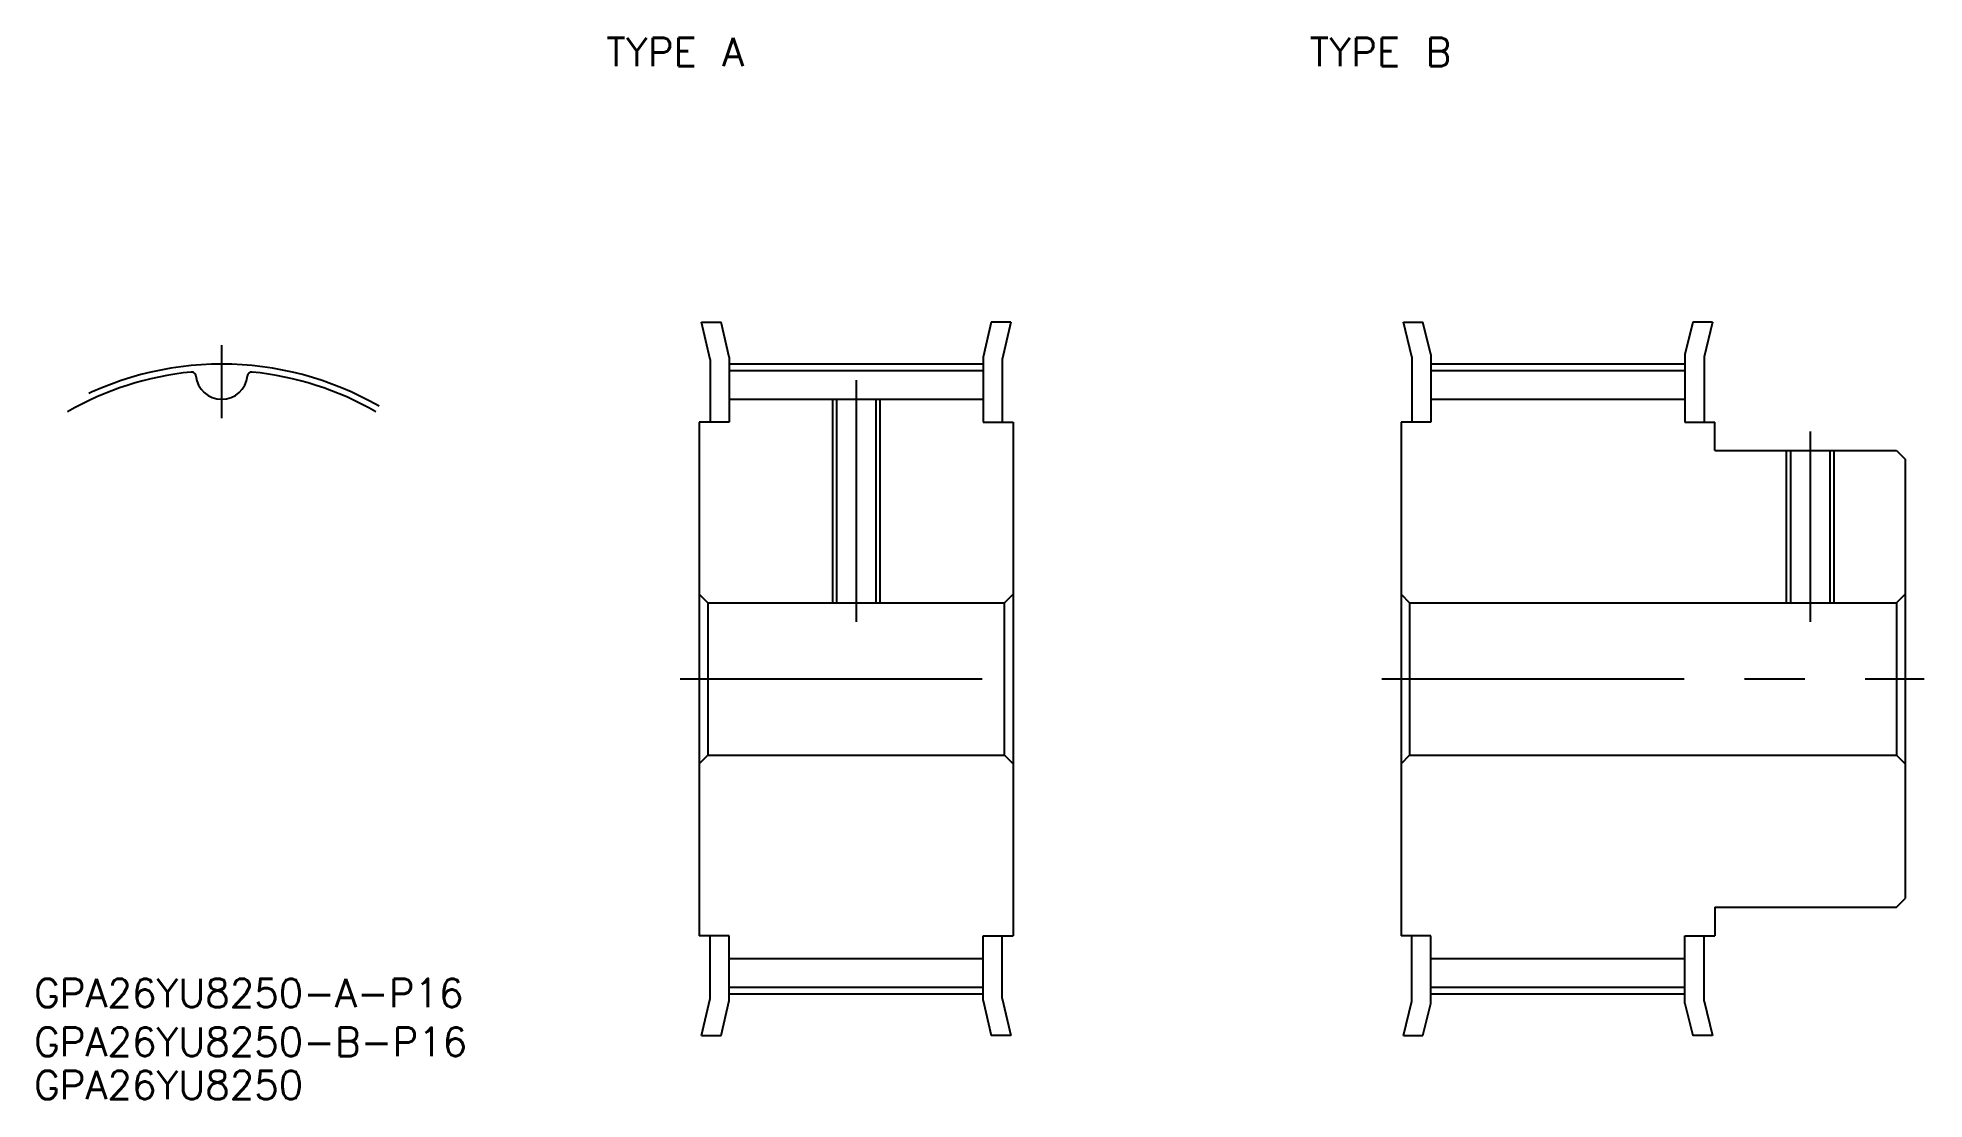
# Model space of a CAD drawing. Extents: x -19 to 179, y -44 to 67.
import ezdxf

# ---------------------------------------------------------------- set-up
doc = ezdxf.new("R2010")
doc.units = 0
doc.linetypes.add('CENTER', pattern=[50.8, 31.75, -6.35, 6.35, -6.35])
doc.layers.get('0').update_dxf_attribs({"linetype": 'CONTINUOUS'})
doc.layers.add('CENTER', color=1, linetype='CENTER')
doc.styles.get("Standard").update_dxf_attribs({"font": 'txt.shx', "height": 3, "bigfont": 'bigfont.shx'})

msp = doc.modelspace()

# ---------------------------------------------------------------- linework, layer by layer
at = {"color": 7, "linetype": 'CONTINUOUS'}
for p, q in [((50.44, 37.5), (52.49, 37.5)), ((51.34, 33.58), (50.44, 37.5)), ((53.34, 33.81), (52.49, 37.5)), ((80.89, 37.5), (80.04, 33.81)), ((82.94, 37.5), (80.89, 37.5)), ((82.94, 37.5), (82.04, 33.58)), ((125.11, 33.87), (124.21, 37.5)), ((124.21, 37.5), (126.27, 37.5)), ((127.11, 34.11), (126.27, 37.5)), ((154.65, 37.5), (153.81, 34.11)), ((156.71, 37.5), (154.65, 37.5)), ((156.71, 37.5), (155.81, 33.87)), ((53.34, 33.81), (53.34, 27)), ((80.04, 33.81), (80.04, 27)), ((125.11, 33.87), (125.11, 27)), ((127.11, 34.11), (127.11, 27)), ((153.81, 34.11), (153.81, 27)), ((155.81, 33.87), (155.81, 27)), ((51.34, 33.58), (51.34, 27)), ((53.34, 32.42), (80.04, 32.42)), ((82.04, 33.58), (82.04, 27)), ((127.11, 32.42), (153.81, 32.42)), ((53.34, 29.4), (80.04, 29.4)), ((64.62, 29.4), (64.62, 8)), ((68.76, 29.4), (68.76, 8)), ((127.11, 29.4), (153.81, 29.4)), ((50.19, 27), (50.19, -27)), ((53.34, 27), (50.19, 27)), ((80.04, 27), (83.19, 27)), ((83.19, 27), (83.19, -27)), ((123.96, 27), (123.96, -27)), ((127.11, 27), (123.96, 27)), ((153.81, 27), (156.96, 27)), ((156.96, 24), (156.96, 27)), ((156.96, 24), (176.05, 24)), ((164.89, 24), (164.89, 8)), ((169.03, 24), (169.03, 8)), ((176.05, 24), (176.96, 23.09)), ((176.96, 23.09), (176.96, -23.09)), ((50.19, 8.91), (51.09, 8)), ((51.09, 8), (82.28, 8)), ((51.09, 8), (51.09, -8)), ((83.19, 8.91), (82.28, 8)), ((82.28, -8), (82.28, 8)), ((123.96, 8.91), (124.87, 8)), ((124.87, 8), (176.05, 8)), ((124.87, 8), (124.87, -8)), ((176.96, 8.91), (176.05, 8)), ((176.05, 8), (176.05, -8)), ((50.19, -8.91), (51.09, -8)), ((51.09, -8), (82.28, -8)), ((83.19, -8.91), (82.28, -8)), ((123.96, -8.91), (124.87, -8)), ((124.87, -8), (176.05, -8)), ((176.96, -8.91), (176.05, -8)), ((176.05, -24), (176.96, -23.09)), ((156.96, -24), (176.05, -24)), ((156.96, -24), (156.96, -27)), ((53.34, -27), (50.19, -27)), ((51.34, -33.58), (51.34, -27)), ((53.34, -33.81), (53.34, -27)), ((80.04, -27), (83.19, -27)), ((80.04, -33.81), (80.04, -27)), ((82.04, -33.58), (82.04, -27)), ((127.11, -27), (123.96, -27)), ((125.11, -33.87), (125.11, -27)), ((127.11, -34.11), (127.11, -27)), ((153.81, -27), (156.96, -27)), ((153.81, -34.11), (153.81, -27)), ((155.81, -33.87), (155.81, -27)), ((53.34, -29.4), (80.04, -29.4)), ((127.11, -29.4), (153.81, -29.4)), ((50.44, -37.5), (51.34, -33.58)), ((53.34, -32.42), (80.04, -32.42)), ((82.04, -33.58), (82.94, -37.5)), ((127.11, -32.42), (153.81, -32.42)), ((52.49, -37.5), (53.34, -33.81)), ((80.04, -33.81), (80.89, -37.5)), ((124.21, -37.5), (125.11, -33.87)), ((126.27, -37.5), (127.11, -34.11)), ((153.81, -34.11), (154.65, -37.5)), ((155.81, -33.87), (156.71, -37.5)), ((50.44, -37.5), (52.49, -37.5)), ((82.94, -37.5), (80.89, -37.5)), ((124.21, -37.5), (126.27, -37.5)), ((156.71, -37.5), (154.65, -37.5))]:
    msp.add_line(p, q, dxfattribs=at)
at = {"color": 3, "linetype": 'CONTINUOUS'}
for p, q in [((64.19, 29.4), (64.19, 8)), ((69.19, 29.4), (69.19, 8)), ((164.46, 24), (164.46, 8)), ((169.46, 24), (169.46, 8))]:
    msp.add_line(p, q, dxfattribs=at)
at = {"color": 7, "linetype": 'CONTINUOUS'}
for centre, radius, start, end in [((0, 0), 32.42, 95.666, 120), ((-3.16, 31.81), 0.453, 5.5591, 95.666), ((0, 32.12), 2.72, 185.5591, 354.4409), ((3.16, 31.81), 0.453, 84.334, 174.4409), ((0, 0), 32.42, 60, 84.334)]:
    msp.add_arc(centre, radius, start, end, dxfattribs=at)
at = {"layer": 'CENTER', "color": 1, "linetype": 'CENTER'}
for p, q in [((0, 27.4), (0, 35.1)), ((53.34, 33.11), (80.04, 33.11)), ((127.11, 33.11), (153.81, 33.11)), ((66.69, 31.4), (66.69, 6)), ((166.96, 26), (166.96, 6)), ((48.19, 0), (85.19, 0)), ((121.96, 0), (178.96, 0)), ((53.34, -33.1), (80.04, -33.1)), ((127.11, -33.1), (153.81, -33.1))]:
    msp.add_line(p, q, dxfattribs=at)
msp.add_arc((0, 0), 33.1, 60, 120, dxfattribs=at)

# ---------------------------------------------------------------- texts
at = {"color": 7, "linetype": 'CONTINUOUS'}
for s, p in [('TYPE A', (40.42, 64.41)), ('TYPE B', (114.35, 64.41)), ('GPA26YU8250-A-P16', (-19.72, -34.52)), ('GPA26YU8250-B-P16', (-19.72, -39.65)), ('GPA26YU8250', (-19.72, -44.19))]:
    msp.add_text(s, height=3, dxfattribs=at).set_placement(p)

doc.saveas('drawing.dxf')
